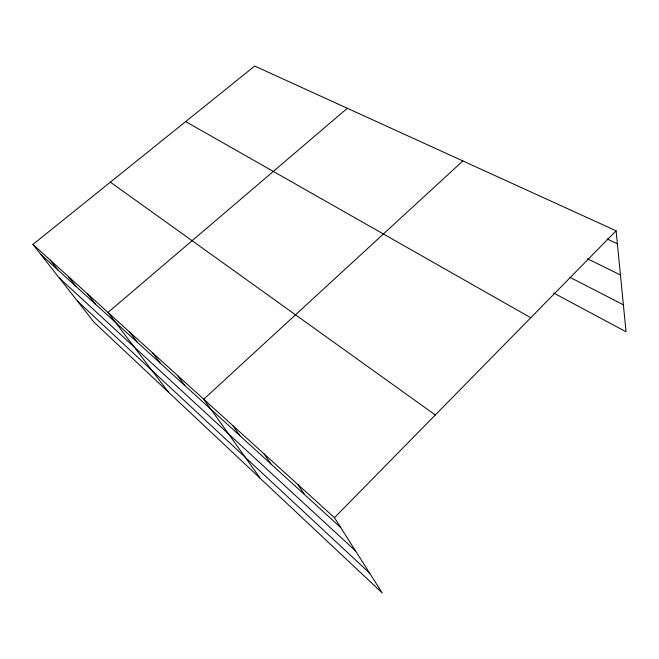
<?xml version="1.0" encoding="UTF-8"?>
<svg xmlns="http://www.w3.org/2000/svg" width="659" height="659" viewBox="0 0 659 659"><rect width="100%" height="100%" fill="white"/><g stroke="black" fill="none" stroke-linecap="round" stroke-linejoin="round"><path stroke-width="0.99" d="M334.459 517.694L616.099 230.79L254.703 66.048L32.95 244.431L94.13 322.342L382.236 592.952L334.459 517.694L32.95 244.431M462.857 160.936L203.73 399.206L260.387 478.5M347.334 108.274L108.01 312.457L168.226 391.932M607.161 238.986L617.376 243.748M587.391 258.732L620.457 274.96M570.01 277.357L623.398 304.804M553.486 292.925L626.05 331.774L616.099 230.79M185.657 121.594L530.742 317.745M110.374 182.148L435.311 414.964M40.611 254.185L340.678 527.488M59.285 277.966L355.539 550.899M77.457 301.105L369.625 573.083M50.15 260.017L57.827 269.861M68.338 276.5L76.007 286.426M87.589 293.947L95.242 303.939M129.699 332.111L137.261 342.21M152.781 353.035L160.269 363.175M177.411 375.358L184.792 385.507M232.808 425.566L239.884 435.681M264.102 453.927L270.956 463.985M297.884 484.546L304.458 494.497"/></g></svg>
